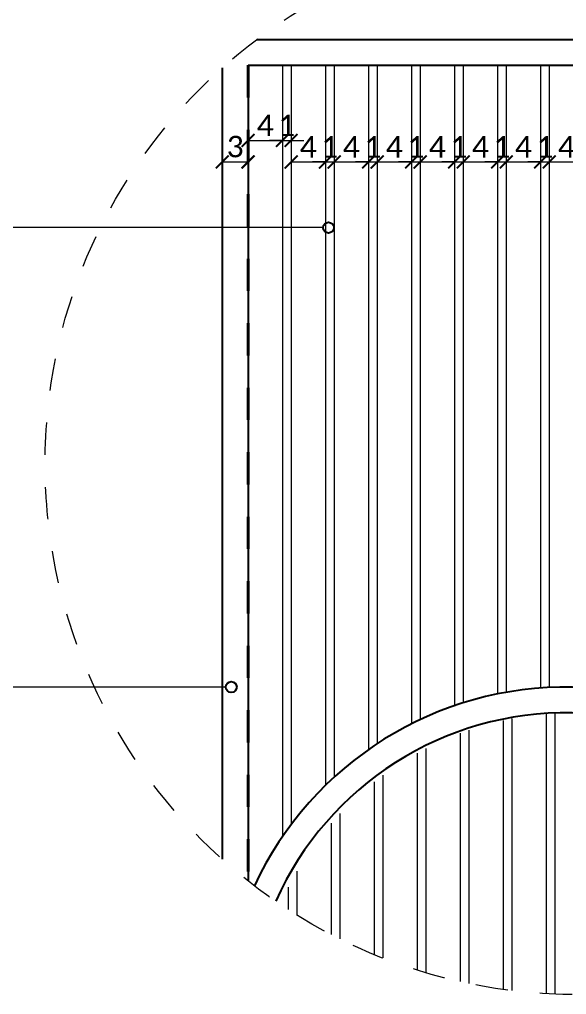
# Model space of a CAD drawing. Header units: centimetres. Extents: x -26724 to 60145, y -23645 to 6771.
# Drawn here: x -2919.1 to -2792, y 95.1 to 321.9 of the extents above; entities that cross this region are included whole.
import ezdxf

# ---------------------------------------------------------------- set-up
doc = ezdxf.new("R2010")
doc.units = ezdxf.units.CM
doc.linetypes.add('DALEKOVOD_VN', pattern=[5, 2.5, -2.5])
doc.layers.add('3.IZGLED 2', color=7, linetype='Continuous', lineweight=9, true_color=0x4a4a4a)
for name, color, linetype, lineweight in [('4.KOTE', 88, 'Continuous', 15), ('kote', 7, 'Continuous', 20), ('zid', 7, 'Continuous', 40)]:
    doc.layers.add(name, color=color, linetype=linetype, lineweight=lineweight)
doc.layers.add('tekst', color=7, linetype='Continuous')
doc.styles.get("Standard").update_dxf_attribs({"font": 'calibri.ttf'})
doc.dimstyles.new('ja 1 30 izgledi zidova', dxfattribs={"dimtxt": 5, "dimasz": 3, "dimexe": 5, "dimexo": 5, "dimgap": 1, "dimtad": 1, "dimdec": 0, "dimtxsty": 'Standard', "dimblk": 'ARCHTICK', "dimcen": 2.5, "dimclrd": 256, "dimclrt": 7, "dimadec": 0, "dimazin": 0, "dimtfac": 1, "dimtdec": 0, "dimtix": 1, "dimtmove": 1, "dimatfit": 3, "dimldrblk": 'ARCHTICK', "dimfxl": 5, "dimfxlon": 1, "dimlwd": 0, "dimlwe": 9, "dimarcsym": 0})
doc.dimstyles.new('ja 1 50', dxfattribs={"dimtxt": 10, "dimasz": 5, "dimexe": 5, "dimexo": 5, "dimgap": 1, "dimtad": 1, "dimdec": 0, "dimtxsty": 'Standard', "dimblk": 'ARCHTICK', "dimcen": 2.5, "dimclrd": 256, "dimclrt": 7, "dimadec": 0, "dimazin": 0, "dimtfac": 1, "dimtdec": 0, "dimtix": 1, "dimtmove": 1, "dimatfit": 3, "dimldrblk": 'ARCHTICK', "dimfxl": 10, "dimfxlon": 1, "dimlwd": 0, "dimlwe": 9, "dimarcsym": 0})

# ---------------------------------------------------------------- blocks, each defined once
blk = doc.blocks.new('_ArchTick')
at = {"color": 0, "linetype": 'ByBlock', "const_width": 0.15}
blk.add_lwpolyline([(-0.5, -0.5), (0.5, 0.5)], dxfattribs=at)
blk = doc.blocks.new('*D238')
at = {"layer": '4.KOTE', "color": 0, "lineweight": 9, "transparency": 16777216}
for p, q in [((-2866, 293.75), (-2866, 283.75)), ((-2872, 291.01), (-2872, 283.75))]:
    blk.add_line(p, q, dxfattribs=at)
at = {"layer": '4.KOTE', "lineweight": 0, "transparency": 16777216}
blk.add_line((-2872, 288.75), (-2866, 288.75), dxfattribs=at)
at = {"layer": 'Defpoints', "color": 0, "transparency": 16777216}
for p in [(-2872, 312.24, -27), (-2866, 306.24), (-2866, 288.75)]:
    blk.add_point(p, dxfattribs=at)
at = {"layer": '4.KOTE', "lineweight": 0, "transparency": 16777216, "xscale": 3, "yscale": 3, "zscale": 3, "rotation": 180}
blk.add_blockref('_ArchTick', (-2872, 288.75), dxfattribs=at)
at = {"layer": '4.KOTE', "lineweight": 0, "transparency": 16777216, "xscale": 3, "yscale": 3, "zscale": 3}
blk.add_blockref('_ArchTick', (-2866, 288.75), dxfattribs=at)
at = {"layer": '4.KOTE', "color": 7, "transparency": 16777216, "insert": (-2869, 292.31), "char_height": 5, "attachment_point": 5}
blk.add_mtext('3', dxfattribs=at)
blk = doc.blocks.new('*D239')
at = {"layer": '4.KOTE', "color": 0, "lineweight": 9, "transparency": 16777216}
for p, q in [((-2866, 298.75), (-2866, 288.75)), ((-2858, 298.75), (-2858, 288.75))]:
    blk.add_line(p, q, dxfattribs=at)
at = {"layer": '4.KOTE', "lineweight": 0, "transparency": 16777216}
blk.add_line((-2866, 293.75), (-2858, 293.75), dxfattribs=at)
at = {"layer": 'Defpoints', "color": 0, "transparency": 16777216}
for p in [(-2866, 311.24), (-2858, 311.24), (-2858, 293.75)]:
    blk.add_point(p, dxfattribs=at)
at = {"layer": '4.KOTE', "lineweight": 0, "transparency": 16777216, "xscale": 3, "yscale": 3, "zscale": 3, "rotation": 180}
blk.add_blockref('_ArchTick', (-2866, 293.75), dxfattribs=at)
at = {"layer": '4.KOTE', "lineweight": 0, "transparency": 16777216, "xscale": 3, "yscale": 3, "zscale": 3}
blk.add_blockref('_ArchTick', (-2858, 293.75), dxfattribs=at)
at = {"layer": '4.KOTE', "color": 7, "transparency": 16777216, "insert": (-2862, 297.26), "char_height": 5, "attachment_point": 5}
blk.add_mtext('4', dxfattribs=at)
blk = doc.blocks.new('*D240')
at = {"layer": '4.KOTE', "color": 0, "lineweight": 9, "transparency": 16777216}
for p, q in [((-2858, 298.75), (-2858, 288.75)), ((-2856, 298.75), (-2856, 288.75))]:
    blk.add_line(p, q, dxfattribs=at)
at = {"layer": '4.KOTE', "lineweight": 0, "transparency": 16777216}
for p, q in [((-2858, 293.75), (-2861, 293.75)), ((-2858, 293.75), (-2856, 293.75)), ((-2856, 293.75), (-2853, 293.75))]:
    blk.add_line(p, q, dxfattribs=at)
at = {"layer": 'Defpoints', "color": 0, "transparency": 16777216}
for p in [(-2858, 311.24), (-2856, 311.24), (-2856, 293.75)]:
    blk.add_point(p, dxfattribs=at)
at = {"layer": '4.KOTE', "lineweight": 0, "transparency": 16777216, "xscale": 3, "yscale": 3, "zscale": 3}
blk.add_blockref('_ArchTick', (-2858, 293.75), dxfattribs=at)
at = {"layer": '4.KOTE', "lineweight": 0, "transparency": 16777216, "xscale": 3, "yscale": 3, "zscale": 3, "rotation": 180}
blk.add_blockref('_ArchTick', (-2856, 293.75), dxfattribs=at)
at = {"layer": '4.KOTE', "color": 7, "transparency": 16777216, "insert": (-2857, 297.25), "char_height": 5, "attachment_point": 5}
blk.add_mtext('1', dxfattribs=at)
blk = doc.blocks.new('*D241')
at = {"layer": '4.KOTE', "color": 0, "lineweight": 9, "transparency": 16777216}
for p, q in [((-2856, 293.75), (-2856, 283.75)), ((-2848, 293.75), (-2848, 283.75))]:
    blk.add_line(p, q, dxfattribs=at)
at = {"layer": '4.KOTE', "lineweight": 0, "transparency": 16777216}
blk.add_line((-2856, 288.75), (-2848, 288.75), dxfattribs=at)
at = {"layer": 'Defpoints', "color": 0, "transparency": 16777216}
for p in [(-2856, 306.24), (-2848, 306.24), (-2848, 288.75)]:
    blk.add_point(p, dxfattribs=at)
at = {"layer": '4.KOTE', "lineweight": 0, "transparency": 16777216, "xscale": 3, "yscale": 3, "zscale": 3, "rotation": 180}
blk.add_blockref('_ArchTick', (-2856, 288.75), dxfattribs=at)
at = {"layer": '4.KOTE', "lineweight": 0, "transparency": 16777216, "xscale": 3, "yscale": 3, "zscale": 3}
blk.add_blockref('_ArchTick', (-2848, 288.75), dxfattribs=at)
at = {"layer": '4.KOTE', "color": 7, "transparency": 16777216, "insert": (-2852, 292.26), "char_height": 5, "attachment_point": 5}
blk.add_mtext('4', dxfattribs=at)
blk = doc.blocks.new('*D242')
at = {"layer": '4.KOTE', "color": 0, "lineweight": 9, "transparency": 16777216}
for p, q in [((-2848, 293.75), (-2848, 283.75)), ((-2846, 293.75), (-2846, 283.75))]:
    blk.add_line(p, q, dxfattribs=at)
at = {"layer": '4.KOTE', "lineweight": 0, "transparency": 16777216}
for p, q in [((-2848, 288.75), (-2851, 288.75)), ((-2848, 288.75), (-2846, 288.75)), ((-2846, 288.75), (-2843, 288.75))]:
    blk.add_line(p, q, dxfattribs=at)
at = {"layer": 'Defpoints', "color": 0, "transparency": 16777216}
for p in [(-2848, 306.24), (-2846, 306.24), (-2846, 288.75)]:
    blk.add_point(p, dxfattribs=at)
at = {"layer": '4.KOTE', "lineweight": 0, "transparency": 16777216, "xscale": 3, "yscale": 3, "zscale": 3}
blk.add_blockref('_ArchTick', (-2848, 288.75), dxfattribs=at)
at = {"layer": '4.KOTE', "lineweight": 0, "transparency": 16777216, "xscale": 3, "yscale": 3, "zscale": 3, "rotation": 180}
blk.add_blockref('_ArchTick', (-2846, 288.75), dxfattribs=at)
at = {"layer": '4.KOTE', "color": 7, "transparency": 16777216, "insert": (-2847, 292.25), "char_height": 5, "attachment_point": 5}
blk.add_mtext('1', dxfattribs=at)
blk = doc.blocks.new('*D243')
at = {"layer": '4.KOTE', "color": 0, "lineweight": 9, "transparency": 16777216}
for p, q in [((-2846, 293.75), (-2846, 283.75)), ((-2838, 293.75), (-2838, 283.75))]:
    blk.add_line(p, q, dxfattribs=at)
at = {"layer": '4.KOTE', "lineweight": 0, "transparency": 16777216}
blk.add_line((-2846, 288.75), (-2838, 288.75), dxfattribs=at)
at = {"layer": 'Defpoints', "color": 0, "transparency": 16777216}
for p in [(-2846, 306.24), (-2838, 306.24), (-2838, 288.75)]:
    blk.add_point(p, dxfattribs=at)
at = {"layer": '4.KOTE', "lineweight": 0, "transparency": 16777216, "xscale": 3, "yscale": 3, "zscale": 3, "rotation": 180}
blk.add_blockref('_ArchTick', (-2846, 288.75), dxfattribs=at)
at = {"layer": '4.KOTE', "lineweight": 0, "transparency": 16777216, "xscale": 3, "yscale": 3, "zscale": 3}
blk.add_blockref('_ArchTick', (-2838, 288.75), dxfattribs=at)
at = {"layer": '4.KOTE', "color": 7, "transparency": 16777216, "insert": (-2842, 292.26), "char_height": 5, "attachment_point": 5}
blk.add_mtext('4', dxfattribs=at)
blk = doc.blocks.new('*D244')
at = {"layer": '4.KOTE', "color": 0, "lineweight": 9, "transparency": 16777216}
for p, q in [((-2838, 293.75), (-2838, 283.75)), ((-2836, 293.75), (-2836, 283.75))]:
    blk.add_line(p, q, dxfattribs=at)
at = {"layer": '4.KOTE', "lineweight": 0, "transparency": 16777216}
for p, q in [((-2838, 288.75), (-2841, 288.75)), ((-2838, 288.75), (-2836, 288.75)), ((-2836, 288.75), (-2833, 288.75))]:
    blk.add_line(p, q, dxfattribs=at)
at = {"layer": 'Defpoints', "color": 0, "transparency": 16777216}
for p in [(-2838, 306.24), (-2836, 306.24), (-2836, 288.75)]:
    blk.add_point(p, dxfattribs=at)
at = {"layer": '4.KOTE', "lineweight": 0, "transparency": 16777216, "xscale": 3, "yscale": 3, "zscale": 3}
blk.add_blockref('_ArchTick', (-2838, 288.75), dxfattribs=at)
at = {"layer": '4.KOTE', "lineweight": 0, "transparency": 16777216, "xscale": 3, "yscale": 3, "zscale": 3, "rotation": 180}
blk.add_blockref('_ArchTick', (-2836, 288.75), dxfattribs=at)
at = {"layer": '4.KOTE', "color": 7, "transparency": 16777216, "insert": (-2837, 292.25), "char_height": 5, "attachment_point": 5}
blk.add_mtext('1', dxfattribs=at)
blk = doc.blocks.new('*D245')
at = {"layer": '4.KOTE', "color": 0, "lineweight": 9, "transparency": 16777216}
for p, q in [((-2836, 293.75), (-2836, 283.75)), ((-2828, 293.75), (-2828, 283.75))]:
    blk.add_line(p, q, dxfattribs=at)
at = {"layer": '4.KOTE', "lineweight": 0, "transparency": 16777216}
blk.add_line((-2836, 288.75), (-2828, 288.75), dxfattribs=at)
at = {"layer": 'Defpoints', "color": 0, "transparency": 16777216}
for p in [(-2836, 306.24), (-2828, 306.24), (-2828, 288.75)]:
    blk.add_point(p, dxfattribs=at)
at = {"layer": '4.KOTE', "lineweight": 0, "transparency": 16777216, "xscale": 3, "yscale": 3, "zscale": 3, "rotation": 180}
blk.add_blockref('_ArchTick', (-2836, 288.75), dxfattribs=at)
at = {"layer": '4.KOTE', "lineweight": 0, "transparency": 16777216, "xscale": 3, "yscale": 3, "zscale": 3}
blk.add_blockref('_ArchTick', (-2828, 288.75), dxfattribs=at)
at = {"layer": '4.KOTE', "color": 7, "transparency": 16777216, "insert": (-2832, 292.26), "char_height": 5, "attachment_point": 5}
blk.add_mtext('4', dxfattribs=at)
blk = doc.blocks.new('*D246')
at = {"layer": '4.KOTE', "color": 0, "lineweight": 9, "transparency": 16777216}
for p, q in [((-2828, 293.75), (-2828, 283.75)), ((-2826, 293.75), (-2826, 283.75))]:
    blk.add_line(p, q, dxfattribs=at)
at = {"layer": '4.KOTE', "lineweight": 0, "transparency": 16777216}
for p, q in [((-2828, 288.75), (-2831, 288.75)), ((-2828, 288.75), (-2826, 288.75)), ((-2826, 288.75), (-2823, 288.75))]:
    blk.add_line(p, q, dxfattribs=at)
at = {"layer": 'Defpoints', "color": 0, "transparency": 16777216}
for p in [(-2828, 306.24), (-2826, 306.24), (-2826, 288.75)]:
    blk.add_point(p, dxfattribs=at)
at = {"layer": '4.KOTE', "lineweight": 0, "transparency": 16777216, "xscale": 3, "yscale": 3, "zscale": 3}
blk.add_blockref('_ArchTick', (-2828, 288.75), dxfattribs=at)
at = {"layer": '4.KOTE', "lineweight": 0, "transparency": 16777216, "xscale": 3, "yscale": 3, "zscale": 3, "rotation": 180}
blk.add_blockref('_ArchTick', (-2826, 288.75), dxfattribs=at)
at = {"layer": '4.KOTE', "color": 7, "transparency": 16777216, "insert": (-2827, 292.25), "char_height": 5, "attachment_point": 5}
blk.add_mtext('1', dxfattribs=at)
blk = doc.blocks.new('*D247')
at = {"layer": '4.KOTE', "color": 0, "lineweight": 9, "transparency": 16777216}
for p, q in [((-2826, 293.75), (-2826, 283.75)), ((-2818, 293.75), (-2818, 283.75))]:
    blk.add_line(p, q, dxfattribs=at)
at = {"layer": '4.KOTE', "lineweight": 0, "transparency": 16777216}
blk.add_line((-2826, 288.75), (-2818, 288.75), dxfattribs=at)
at = {"layer": 'Defpoints', "color": 0, "transparency": 16777216}
for p in [(-2826, 306.24), (-2818, 306.24), (-2818, 288.75)]:
    blk.add_point(p, dxfattribs=at)
at = {"layer": '4.KOTE', "lineweight": 0, "transparency": 16777216, "xscale": 3, "yscale": 3, "zscale": 3, "rotation": 180}
blk.add_blockref('_ArchTick', (-2826, 288.75), dxfattribs=at)
at = {"layer": '4.KOTE', "lineweight": 0, "transparency": 16777216, "xscale": 3, "yscale": 3, "zscale": 3}
blk.add_blockref('_ArchTick', (-2818, 288.75), dxfattribs=at)
at = {"layer": '4.KOTE', "color": 7, "transparency": 16777216, "insert": (-2822, 292.26), "char_height": 5, "attachment_point": 5}
blk.add_mtext('4', dxfattribs=at)
blk = doc.blocks.new('*D248')
at = {"layer": '4.KOTE', "color": 0, "lineweight": 9, "transparency": 16777216}
for p, q in [((-2818, 293.75), (-2818, 283.75)), ((-2816, 293.75), (-2816, 283.75))]:
    blk.add_line(p, q, dxfattribs=at)
at = {"layer": '4.KOTE', "lineweight": 0, "transparency": 16777216}
for p, q in [((-2818, 288.75), (-2821, 288.75)), ((-2818, 288.75), (-2816, 288.75)), ((-2816, 288.75), (-2813, 288.75))]:
    blk.add_line(p, q, dxfattribs=at)
at = {"layer": 'Defpoints', "color": 0, "transparency": 16777216}
for p in [(-2818, 306.24), (-2816, 306.24), (-2816, 288.75)]:
    blk.add_point(p, dxfattribs=at)
at = {"layer": '4.KOTE', "lineweight": 0, "transparency": 16777216, "xscale": 3, "yscale": 3, "zscale": 3}
blk.add_blockref('_ArchTick', (-2818, 288.75), dxfattribs=at)
at = {"layer": '4.KOTE', "lineweight": 0, "transparency": 16777216, "xscale": 3, "yscale": 3, "zscale": 3, "rotation": 180}
blk.add_blockref('_ArchTick', (-2816, 288.75), dxfattribs=at)
at = {"layer": '4.KOTE', "color": 7, "transparency": 16777216, "insert": (-2817, 292.25), "char_height": 5, "attachment_point": 5}
blk.add_mtext('1', dxfattribs=at)
blk = doc.blocks.new('*D249')
at = {"layer": '4.KOTE', "color": 0, "lineweight": 9, "transparency": 16777216}
for p, q in [((-2816, 293.75), (-2816, 283.75)), ((-2808, 293.75), (-2808, 283.75))]:
    blk.add_line(p, q, dxfattribs=at)
at = {"layer": '4.KOTE', "lineweight": 0, "transparency": 16777216}
blk.add_line((-2816, 288.75), (-2808, 288.75), dxfattribs=at)
at = {"layer": 'Defpoints', "color": 0, "transparency": 16777216}
for p in [(-2816, 306.24), (-2808, 306.24), (-2808, 288.75)]:
    blk.add_point(p, dxfattribs=at)
at = {"layer": '4.KOTE', "lineweight": 0, "transparency": 16777216, "xscale": 3, "yscale": 3, "zscale": 3, "rotation": 180}
blk.add_blockref('_ArchTick', (-2816, 288.75), dxfattribs=at)
at = {"layer": '4.KOTE', "lineweight": 0, "transparency": 16777216, "xscale": 3, "yscale": 3, "zscale": 3}
blk.add_blockref('_ArchTick', (-2808, 288.75), dxfattribs=at)
at = {"layer": '4.KOTE', "color": 7, "transparency": 16777216, "insert": (-2812, 292.26), "char_height": 5, "attachment_point": 5}
blk.add_mtext('4', dxfattribs=at)
blk = doc.blocks.new('*D250')
at = {"layer": '4.KOTE', "color": 0, "lineweight": 9, "transparency": 16777216}
for p, q in [((-2808, 293.75), (-2808, 283.75)), ((-2806, 293.75), (-2806, 283.75))]:
    blk.add_line(p, q, dxfattribs=at)
at = {"layer": '4.KOTE', "lineweight": 0, "transparency": 16777216}
for p, q in [((-2808, 288.75), (-2811, 288.75)), ((-2808, 288.75), (-2806, 288.75)), ((-2806, 288.75), (-2803, 288.75))]:
    blk.add_line(p, q, dxfattribs=at)
at = {"layer": 'Defpoints', "color": 0, "transparency": 16777216}
for p in [(-2808, 306.24), (-2806, 306.24), (-2806, 288.75)]:
    blk.add_point(p, dxfattribs=at)
at = {"layer": '4.KOTE', "lineweight": 0, "transparency": 16777216, "xscale": 3, "yscale": 3, "zscale": 3}
blk.add_blockref('_ArchTick', (-2808, 288.75), dxfattribs=at)
at = {"layer": '4.KOTE', "lineweight": 0, "transparency": 16777216, "xscale": 3, "yscale": 3, "zscale": 3, "rotation": 180}
blk.add_blockref('_ArchTick', (-2806, 288.75), dxfattribs=at)
at = {"layer": '4.KOTE', "color": 7, "transparency": 16777216, "insert": (-2807, 292.25), "char_height": 5, "attachment_point": 5}
blk.add_mtext('1', dxfattribs=at)
blk = doc.blocks.new('*D251')
at = {"layer": '4.KOTE', "color": 0, "lineweight": 9, "transparency": 16777216}
for p, q in [((-2806, 293.75), (-2806, 283.75)), ((-2798, 293.75), (-2798, 283.75))]:
    blk.add_line(p, q, dxfattribs=at)
at = {"layer": '4.KOTE', "lineweight": 0, "transparency": 16777216}
blk.add_line((-2806, 288.75), (-2798, 288.75), dxfattribs=at)
at = {"layer": 'Defpoints', "color": 0, "transparency": 16777216}
for p in [(-2806, 306.24), (-2798, 306.24), (-2798, 288.75)]:
    blk.add_point(p, dxfattribs=at)
at = {"layer": '4.KOTE', "lineweight": 0, "transparency": 16777216, "xscale": 3, "yscale": 3, "zscale": 3, "rotation": 180}
blk.add_blockref('_ArchTick', (-2806, 288.75), dxfattribs=at)
at = {"layer": '4.KOTE', "lineweight": 0, "transparency": 16777216, "xscale": 3, "yscale": 3, "zscale": 3}
blk.add_blockref('_ArchTick', (-2798, 288.75), dxfattribs=at)
at = {"layer": '4.KOTE', "color": 7, "transparency": 16777216, "insert": (-2802, 292.26), "char_height": 5, "attachment_point": 5}
blk.add_mtext('4', dxfattribs=at)
blk = doc.blocks.new('*D252')
at = {"layer": '4.KOTE', "color": 0, "lineweight": 9, "transparency": 16777216}
for p, q in [((-2798, 293.75), (-2798, 283.75)), ((-2796, 293.75), (-2796, 283.75))]:
    blk.add_line(p, q, dxfattribs=at)
at = {"layer": '4.KOTE', "lineweight": 0, "transparency": 16777216}
for p, q in [((-2798, 288.75), (-2801, 288.75)), ((-2798, 288.75), (-2796, 288.75)), ((-2796, 288.75), (-2793, 288.75))]:
    blk.add_line(p, q, dxfattribs=at)
at = {"layer": 'Defpoints', "color": 0, "transparency": 16777216}
for p in [(-2798, 306.24), (-2796, 306.24), (-2796, 288.75)]:
    blk.add_point(p, dxfattribs=at)
at = {"layer": '4.KOTE', "lineweight": 0, "transparency": 16777216, "xscale": 3, "yscale": 3, "zscale": 3}
blk.add_blockref('_ArchTick', (-2798, 288.75), dxfattribs=at)
at = {"layer": '4.KOTE', "lineweight": 0, "transparency": 16777216, "xscale": 3, "yscale": 3, "zscale": 3, "rotation": 180}
blk.add_blockref('_ArchTick', (-2796, 288.75), dxfattribs=at)
at = {"layer": '4.KOTE', "color": 7, "transparency": 16777216, "insert": (-2797, 292.25), "char_height": 5, "attachment_point": 5}
blk.add_mtext('1', dxfattribs=at)
blk = doc.blocks.new('*D253')
at = {"layer": '4.KOTE', "color": 0, "lineweight": 9, "transparency": 16777216}
for p, q in [((-2796, 293.75), (-2796, 283.75)), ((-2788, 293.75), (-2788, 283.75))]:
    blk.add_line(p, q, dxfattribs=at)
at = {"layer": '4.KOTE', "lineweight": 0, "transparency": 16777216}
blk.add_line((-2796, 288.75), (-2788, 288.75), dxfattribs=at)
at = {"layer": 'Defpoints', "color": 0, "transparency": 16777216}
for p in [(-2796, 306.24), (-2788, 306.24), (-2788, 288.75)]:
    blk.add_point(p, dxfattribs=at)
at = {"layer": '4.KOTE', "lineweight": 0, "transparency": 16777216, "xscale": 3, "yscale": 3, "zscale": 3, "rotation": 180}
blk.add_blockref('_ArchTick', (-2796, 288.75), dxfattribs=at)
at = {"layer": '4.KOTE', "lineweight": 0, "transparency": 16777216, "xscale": 3, "yscale": 3, "zscale": 3}
blk.add_blockref('_ArchTick', (-2788, 288.75), dxfattribs=at)
at = {"layer": '4.KOTE', "color": 7, "transparency": 16777216, "insert": (-2792, 292.26), "char_height": 5, "attachment_point": 5}
blk.add_mtext('4', dxfattribs=at)
blk = doc.blocks.new('*D2077')
at = {"layer": '4.KOTE', "color": 0, "lineweight": 9, "transparency": 16777216}
for p, q in [((-6446.34, 430.41), (-6461.34, 430.41)), ((-6454.61, 258.9), (-6451.34, 258.9))]:
    blk.add_line(p, q, dxfattribs=at)
at = {"layer": '4.KOTE', "lineweight": 0, "transparency": 16777216}
blk.add_line((-6456.34, 430.41), (-6456.34, 258.9), dxfattribs=at)
at = {"layer": 'Defpoints', "color": 0, "transparency": 16777216}
for p in [(0, 430.41, 13.5), (-6456.35, 258.9, 13.5), (-6456.34, 258.9)]:
    blk.add_point(p, dxfattribs=at)
at = {"layer": '4.KOTE', "lineweight": 0, "transparency": 16777216, "xscale": 5, "yscale": 5, "zscale": 5}
for p, rotation in [((-6456.34, 430.41), 90), ((-6456.34, 258.9), 270)]:
    blk.add_blockref('_ArchTick', p, dxfattribs=dict(at, rotation=rotation))
at = {"layer": '4.KOTE', "color": 7, "transparency": 16777216, "insert": (-6462.42, 344.65), "char_height": 10, "attachment_point": 5, "rotation": 90}
blk.add_mtext('172', dxfattribs=at)

msp = doc.modelspace()

# ---------------------------------------------------------------- linework, layer by layer
for p, q in [((-2863.95, 317.24), (-2715.41, 317.24)), ((-2866, 311.24), (-2866, 121.53)), ((-2866, 311.24), (-2708.04, 311.24)), ((-2872, 310.63), (-2872, 126.57))]:
    msp.add_line(p, q)
for radius, start, end in [(80, 22.9446, 155.0416), (74, 22.0456, 155.9406)]:
    msp.add_arc((-2792, 86.64), radius, start, end)
at = {"layer": '3.IZGLED 2'}
for p, q in [((-2858, 311.24), (-2858, 131.85)), ((-2856, 311.24), (-2856, 134.64)), ((-2848, 311.24), (-2848, 143.77)), ((-2846, 311.24), (-2846, 145.66)), ((-2838, 311.24), (-2838, 152.09)), ((-2836, 311.24), (-2836, 153.45)), ((-2828, 311.24), (-2828, 158.08)), ((-2826, 311.24), (-2826, 159.05)), ((-2818, 311.24), (-2818, 162.29)), ((-2816, 311.24), (-2816, 162.95)), ((-2808, 311.24), (-2808, 165.02)), ((-2806, 311.24), (-2806, 165.4)), ((-2798, 311.24), (-2798, 166.41)), ((-2796, 311.24), (-2796, 166.54)), ((-2806.7, 158.88), (-2806.7, 96.3)), ((-2804.7, 159.29), (-2804.7, 96.04)), ((-2796.7, 160.38), (-2796.7, 95.32)), ((-2794.7, 160.52), (-2794.7, 95.22)), ((-2814.7, 156.63), (-2814.7, 97.68)), ((-2816.7, 155.91), (-2816.7, 98.11)), ((-2824.7, 152.35), (-2824.7, 100.19)), ((-2826.7, 151.28), (-2826.7, 100.8)), ((-2834.7, 146.12), (-2834.7, 103.62)), ((-2836.7, 144.59), (-2836.7, 104.42)), ((-2844.7, 137.22), (-2844.7, 108.06)), ((-2846.7, 135), (-2846.7, 109.08)), ((-2854.7, 123.77), (-2854.7, 113.63)), ((-2856.7, 120.09), (-2856.7, 114.89))]:
    msp.add_line(p, q, dxfattribs=at)
at = {"layer": '3.IZGLED 2', "ltscale": 0.8}
for points in [[(-2848.56, 273.47), (-2994.99, 273.47)], [(-2871.16, 166.62), (-3017.58, 166.62)]]:
    msp.add_lwpolyline(points, dxfattribs=at)
at = {"layer": 'kote', "linetype": 'DALEKOVOD_VN', "ltscale": 3}
msp.add_circle((-2789.68, 218.6), 123.48, dxfattribs=at)
at = {"layer": 'tekst'}
for centre in [(-2847.3, 273.47), (-2869.89, 166.62)]:
    msp.add_circle(centre, 1.26, dxfattribs=at)
at = {"layer": 'zid', "color": 1, "linetype": 'DALEKOVOD_VN', "ltscale": 3}
msp.add_line((-2866, 311.24), (-2866, 121.53), dxfattribs=at)

# ---------------------------------------------------------------- dimensions: what is measured, and where the dimension line sits
at = {"layer": '4.KOTE'}
dim = msp.add_linear_dim(base=(-6456.34, 258.9), p1=(0, 430.41, 13.5), p2=(-6456.35, 258.9, 13.5), angle=90, dimstyle='ja 1 50', dxfattribs=at)
dim.commit()
dim.dimension.update_dxf_attribs({"geometry": '*D2077', "text_midpoint": (-6462.42, 344.65)})
for base, p1, p2, text, picture, middle in [((-2866, 288.75), (-2872, 312.24, -27), (-2866, 306.24), '3', '*D238', (-2869, 292.31)), ((-2858, 293.75), (-2866, 311.24), (-2858, 311.24), '4', '*D239', (-2862, 297.26)), ((-2856, 293.75), (-2858, 311.24), (-2856, 311.24), '1', '*D240', (-2857, 297.25)), ((-2848, 288.75), (-2856, 306.24), (-2848, 306.24), '4', '*D241', (-2852, 292.26)), ((-2846, 288.75), (-2848, 306.24), (-2846, 306.24), '1', '*D242', (-2847, 292.25)), ((-2838, 288.75), (-2846, 306.24), (-2838, 306.24), '4', '*D243', (-2842, 292.26)), ((-2836, 288.75), (-2838, 306.24), (-2836, 306.24), '1', '*D244', (-2837, 292.25)), ((-2828, 288.75), (-2836, 306.24), (-2828, 306.24), '4', '*D245', (-2832, 292.26)), ((-2826, 288.75), (-2828, 306.24), (-2826, 306.24), '1', '*D246', (-2827, 292.25)), ((-2818, 288.75), (-2826, 306.24), (-2818, 306.24), '4', '*D247', (-2822, 292.26)), ((-2816, 288.75), (-2818, 306.24), (-2816, 306.24), '1', '*D248', (-2817, 292.25)), ((-2808, 288.75), (-2816, 306.24), (-2808, 306.24), '4', '*D249', (-2812, 292.26)), ((-2806, 288.75), (-2808, 306.24), (-2806, 306.24), '1', '*D250', (-2807, 292.25)), ((-2798, 288.75), (-2806, 306.24), (-2798, 306.24), '4', '*D251', (-2802, 292.26)), ((-2796, 288.75), (-2798, 306.24), (-2796, 306.24), '1', '*D252', (-2797, 292.25)), ((-2788, 288.75), (-2796, 306.24), (-2788, 306.24), '4', '*D253', (-2792, 292.26))]:
    dim = msp.add_linear_dim(base=base, p1=p1, p2=p2, text=text, dimstyle='ja 1 30 izgledi zidova', dxfattribs=at)
    dim.commit()
    dim.dimension.update_dxf_attribs({"geometry": picture, "text_midpoint": middle})

doc.saveas('drawing.dxf')
